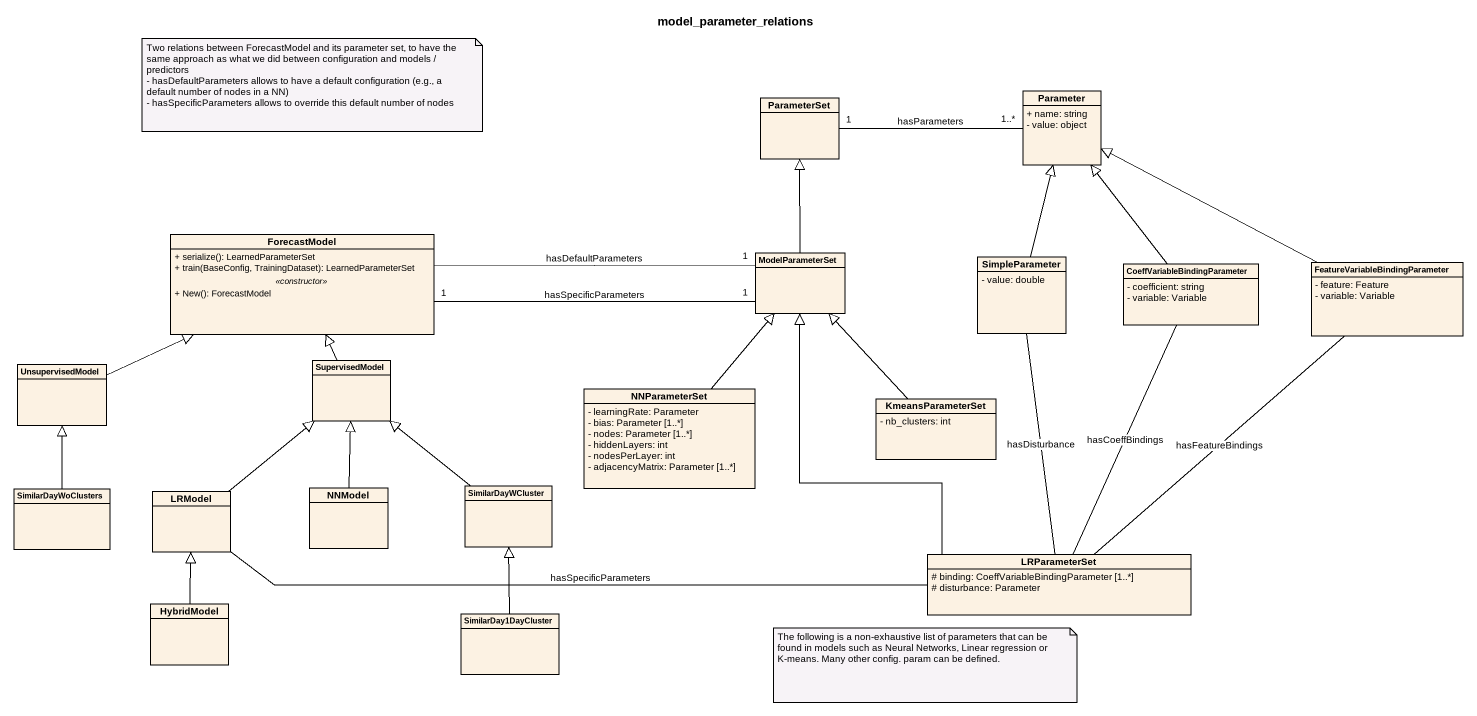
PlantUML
@startuml
title model_parameter_relations
hide circle
hide empty members
skinparam classAttributeIconSize 0
class Parameter {
  + name: string
  - value: object
}
class ParameterSet
class ForecastModel {
  + serialize(): LearnedParameterSet
  + train(BaseConfig, TrainingDataset): LearnedParameterSet
  .. <<constructor>> ..
  + New(): ForecastModel
}
class ModelParameterSet
class SimpleParameter {
  - value: double
}
class "CoeffVariableBindingParameter" as CoeffVariableBindingParamete {
  - coefficient: string
  - variable: Variable
}
class "FeatureVariableBindingParameter" as FeatureVariableBindingParame {
  - feature: Feature
  - variable: Variable
}
class UnsupervisedModel
class SupervisedModel
class NNParameterSet {
  - learningRate: Parameter
  - bias: Parameter [1..*]
  - nodes: Parameter [1..*]
  - hiddenLayers: int
  - nodesPerLayer: int
  - adjacencyMatrix: Parameter [1..*]
}
class KmeansParameterSet {
  - nb_clusters: int
}
class SimilarDayWoClusters
class NNModel
class SimilarDayWCluster
class LRModel
class LRParameterSet {
  # binding: CoeffVariableBindingParameter [1..*]
  # disturbance: Parameter
}
class HybridModel
class SimilarDay1DayCluster
ParameterSet "1" -right- "1..*" Parameter : hasParameters
ForecastModel -right- "1" ModelParameterSet : hasDefaultParameters
ModelParameterSet -up-|> ParameterSet
ModelParameterSet "1" -left- "1" ForecastModel : hasSpecificParameters
SimpleParameter -up-|> Parameter
CoeffVariableBindingParamete -up-|> Parameter
FeatureVariableBindingParame -left-|> Parameter
UnsupervisedModel -right-|> ForecastModel
SupervisedModel -up-|> ForecastModel
NNParameterSet -up-|> ModelParameterSet
KmeansParameterSet -up-|> ModelParameterSet
SimilarDayWoClusters -up-|> UnsupervisedModel
NNModel -up-|> SupervisedModel
SimilarDayWCluster -up-|> SupervisedModel
LRModel -up-|> SupervisedModel
LRModel -right- LRParameterSet : hasSpecificParameters
LRParameterSet -up-|> ModelParameterSet
LRParameterSet -up- SimpleParameter : hasDisturbance
LRParameterSet -up- CoeffVariableBindingParamete : hasCoeffBindings
LRParameterSet -up- FeatureVariableBindingParame : hasFeatureBindings
HybridModel -up-|> LRModel
SimilarDay1DayCluster -up-|> SimilarDayWCluster
note as N1
  Two relations between ForecastModel and its parameter set, to have the same approach as what we did between configuration and models / predictors
  - hasDefaultParameters allows to have a default configuration (e.g., a default number of nodes in a NN)
  - hasSpecificParameters allows to override this default number of nodes
end note
note as N2
  The following is a non-exhaustive list of parameters that can be found in models such as Neural Networks, Linear regression or K-means. Many other config. param can be defined.
end note
@enduml
